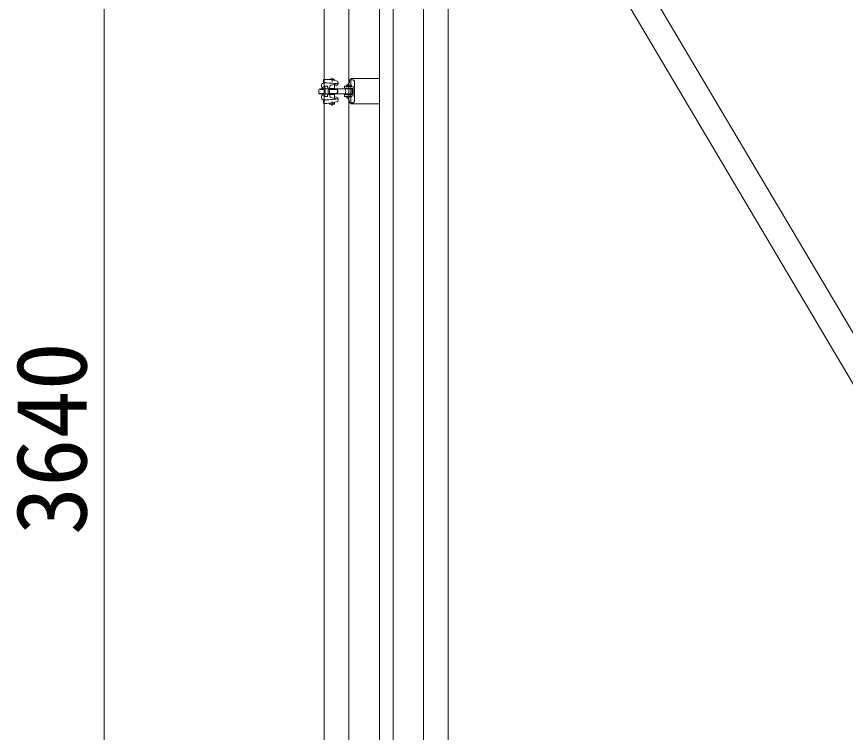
# Model space of a CAD drawing. Units: millimetres, scale not verified. Extents: x -9305 to 9305, y -6415 to 6415.
# Drawn here: x 1734 to 3380, y -2263 to -841 of the extents above; entities that cross this region are included whole.
import ezdxf
from ezdxf.enums import TextEntityAlignment as Align

# ---------------------------------------------------------------- set-up
doc = ezdxf.new("R2010")
doc.units = ezdxf.units.MM
doc.header["$LTSCALE"] = 40
for name, color, linetype, lineweight in [('0-2_CLGS-36', 134, 'Continuous', 18), ('0-6_TEXT', 134, 'Continuous', 18), ('0-9_寸法', 134, 'Continuous', 18)]:
    doc.layers.add(name, color=color, linetype=linetype, lineweight=lineweight)
doc.styles.add('ＭＳ ゴシック', font='')
doc.styles.get('ＭＳ ゴシック').set_extended_font_data('MS Gothic')

msp = doc.modelspace()

# ---------------------------------------------------------------- linework, layer by layer
at = {"layer": '0-2_CLGS-36'}
for p, q in [((2393.72, 856.46), (2393.72, -3582.44)), ((2345.12, 855.6), (2345.12, -3582.44)), ((2454.71, 737.68), (2454.71, -3508.32)), ((2481.91, 737.68), (2481.91, -3508.32)), ((2542.42, 420.46), (2542.42, -3582.45)), ((2591.02, 290.48), (2591.02, -3582.44)), ((2589.14, -108.26), (4594.69, -3493.98)), ((2548.29, -140.44), (4553.84, -3526.16)), ((2343.71, -965.33), (2343.71, -971.93)), ((2360.51, -969.2), (2360.51, -962.08)), ((2395.51, -966.08), (2400.51, -966.08)), ((2398.13, -963.72), (2448.13, -963.72)), ((2398.13, -1013.72), (2398.13, -963.72)), ((2405.51, -971.08), (2405.51, -1007.08)), ((2334.47, -985.43), (2334.47, -992.74)), ((2343.82, -984.08), (2335.44, -984.08)), ((2344.6, -985.08), (2336.4, -985.08)), ((2345.08, -979.09), (2343.88, -980.8)), ((2345.08, -979.09), (2352.42, -979.07)), ((2353.89, -984.08), (2347.82, -984.06)), ((2400.81, -984.08), (2355.05, -984.08)), ((2371.58, -985.08), (2355.2, -985.08)), ((2355.66, -983.08), (2355.67, -982.09)), ((2365.51, -983.08), (2355.66, -983.08)), ((2360.63, -976.21), (2367.17, -975.06)), ((2365.51, -977.03), (2365.51, -983.08)), ((2365.51, -978.4), (2369.4, -977.71)), ((2367.17, -975.06), (2371.05, -974.37)), ((2370.74, -984.08), (2371.53, -985.09)), ((2372.71, -972.08), (2372.71, -973.77)), ((2385.35, -982.28), (2385.51, -979.08)), ((2385.35, -982.28), (2401.36, -983.08)), ((2385.51, -979.08), (2401.52, -979.88)), ((2391.01, -984.08), (2391.01, -982.56)), ((2394.01, -1002.91), (2394.01, -973.76)), ((2397.01, -979.26), (2397.01, -979.66)), ((2397.01, -984.08), (2397.01, -982.86)), ((2400.81, -994.09), (2400.81, -984.08)), ((2402.31, -994.09), (2402.31, -984.08)), ((2335.44, -994.08), (2334.47, -992.74)), ((2343.82, -994.08), (2335.44, -994.08)), ((2344.6, -993.08), (2336.4, -993.08)), ((2345.08, -999.09), (2343.87, -997.36)), ((2352.42, -999.07), (2345.09, -999.07)), ((2353.94, -994.05), (2347.82, -994.06)), ((2400.81, -994.09), (2354.98, -994.09)), ((2371.53, -993.08), (2355.15, -993.08)), ((2355.66, -995.08), (2355.67, -996.08)), ((2365.51, -995.08), (2355.66, -995.08)), ((2360.63, -1001.96), (2367.17, -1003.11)), ((2365.51, -1001.14), (2365.51, -995.08)), ((2365.51, -999.77), (2369.4, -1000.46)), ((2367.17, -1003.11), (2371.05, -1003.79)), ((2370.74, -994.09), (2371.53, -993.08)), ((2401.36, -995.08), (2385.35, -995.89)), ((2385.51, -999.08), (2385.35, -995.89)), ((2401.52, -998.28), (2385.51, -999.08)), ((2391.01, -995.6), (2391.01, -994.08)), ((2391.01, -998.91), (2391.01, -998.81)), ((2397.01, -995.3), (2397.01, -994.08)), ((2397.01, -998.91), (2397.01, -998.51)), ((2343.71, -1012.83), (2343.71, -1006.22)), ((2355.51, -1013.83), (2355.51, -1012.59)), ((2360.51, -1017.58), (2360.51, -1009.08)), ((2372.71, -1006.08), (2372.71, -1004.39)), ((2400.51, -1012.08), (2395.51, -1012.08)), ((2398.13, -1013.72), (2448.13, -1013.72))]:
    msp.add_line(p, q, dxfattribs=at)
for points in [[(2359.74, -966.08), (2365.51, -966.08), (2364.51, -965.08), (2356.51, -965.08), (2355.65, -965.58)], [(2359.74, -1012.08), (2364.76, -1012.08), (2365.51, -1012.83), (2365.51, -1013.83), (2364.76, -1014.58), (2356.26, -1014.58), (2355.51, -1013.83)]]:
    msp.add_lwpolyline(points, dxfattribs=at)
for points in [[(2389.01, -977.51), (2389.01, -978.51), (2389.76, -979.26), (2398.26, -979.26), (2399.01, -978.51), (2399.01, -977.51), (2398.26, -976.76), (2389.76, -976.76)], [(2389.01, -999.16), (2389.01, -998.91), (2399.01, -998.91), (2399.01, -999.16), (2398.26, -999.91), (2389.76, -999.91)]]:
    msp.add_lwpolyline(points, close=True, dxfattribs=at)
for centre, radius, start, end in [((2347.98, -1045.82), 80.6, 74.423, 93.034), ((2368.71, -972.08), 4, 0, 80.589), ((2382.98, -966.78), 12.56, 281.657, 3.206), ((2400.51, -971.08), 5, 0, 90), ((2344.92, -977.77), 5.57, 106.372, 179.388), ((2346.28, -977.3), 6.94, 183.378, 241.187), ((2343.21, -971.93), 0.5, 286.372, 0), ((2299.8, -1917.64), 946.72, 85.612, 87.341), ((2355.61, -976.68), 10.8, 192.889, 223.374), ((2362.05, -989.06), 15.09, 160.649, 199.351), ((2358.31, -978.5), 7.12, 184.652, 231.611), ((2362.93, -989.02), 10.3, 151.363, 209.239), ((2327.2, -988.92), 28.24, 346.412, 13.575), ((2361.67, -982.12), 6, 99.983, 179.722), ((2367.51, -977.03), 2, 99.983, 180), ((2368.71, -973.77), 4, 279.983, 0), ((2342.97, -988.92), 28.24, 349.465, 9.88), ((2370.71, -972.4), 2, 279.983, 0), ((2343.6, -988.92), 28.24, 351.532, 7.817), ((2377.56, -989.08), 10.25, 330.771, 29.229), ((2401.31, -984.08), 1, 0, 87.138), ((2401.31, -984.08), 4.2, 0, 87.138), ((2405.74, -981.66), 1, 90, 180), ((2346.28, -1000.86), 6.94, 118.813, 176.622), ((2344.92, -1000.4), 5.57, 180.612, 253.628), ((2336.86, -758.34), 247.98, 271.584, 278.014), ((2353.37, -1000.34), 8.38, 131.538, 171.434), ((2356.76, -998.84), 5.56, 120.537, 182.434), ((2361.67, -996.05), 6, 180.278, 260.017), ((2367.51, -1001.14), 2, 180, 260.017), ((2368.71, -1004.39), 4, 0, 80.017), ((2370.71, -1005.76), 2, 0, 80.017), ((2382.98, -1011.38), 12.56, 356.794, 78.343), ((2401.31, -994.09), 1, 272.862, 0), ((2401.31, -994.09), 4.2, 272.862, 0), ((2405.74, -999.66), 1, 180, 270), ((2343.21, -1006.22), 0.5, 0, 73.628), ((2347.98, -932.35), 80.6, 266.966, 285.577), ((2368.71, -1006.08), 4, 279.411, 0), ((2400.51, -1007.08), 5, 270, 0)]:
    msp.add_arc(centre, radius, start, end, dxfattribs=at)
at = {"layer": '0-6_TEXT'}
for p, q in [((2448.13, -963.72), (2454.71, -963.72)), ((2448.13, -1013.72), (2454.71, -1013.72))]:
    msp.add_line(p, q, dxfattribs=at)
at = {"layer": '0-9_寸法'}
msp.add_line((1908.14, 59.79), (1908.14, -3400.21), dxfattribs=at)

# ---------------------------------------------------------------- texts
at = {"layer": '0-9_寸法', "style": 'ＭＳ ゴシック'}
msp.add_text('3640', height=140.8, rotation=90, dxfattribs=at).set_placement((1915.44, -1870.4), align=Align.BOTTOM_LEFT)

doc.saveas('drawing.dxf')
